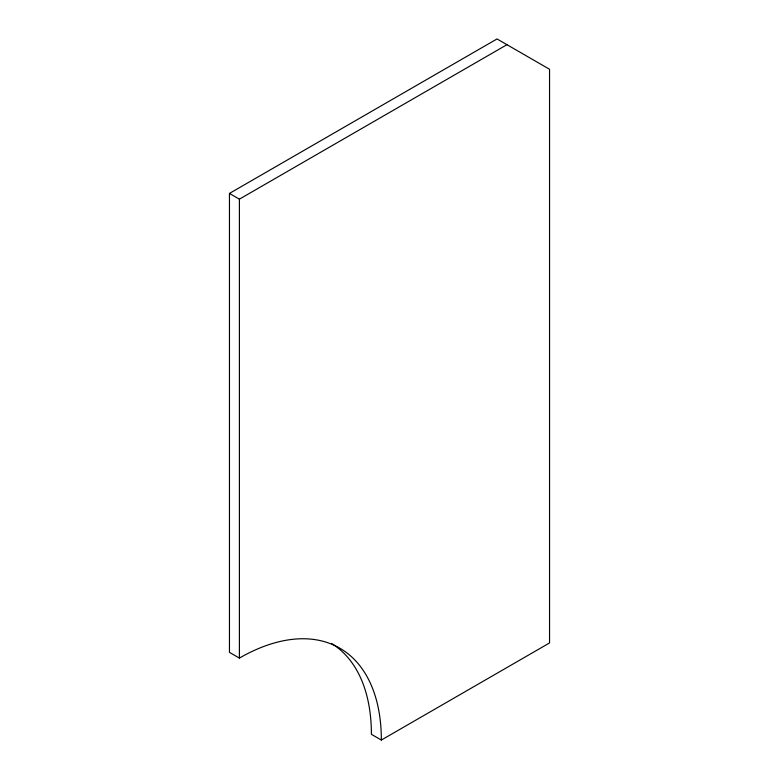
<?xml version="1.0" encoding="UTF-8"?>
<svg xmlns="http://www.w3.org/2000/svg" width="779" height="779" viewBox="0 0 779 779"><rect width="100%" height="100%" fill="white"/><g stroke="black" fill="none" stroke-linecap="round" stroke-linejoin="round"><path stroke-width="1.17" d="M381.34 740.05A200.739 115.896 -60 0 0 239.396 658.099L229.454 652.364L229.454 193.426L497.021 38.95L549.546 69.273L549.546 642.938L381.34 740.05L371.398 734.315A200.739 115.896 -60 0 0 331.825 643.62M229.454 193.426L239.396 199.161L506.963 44.685M239.396 199.161L239.396 658.099"/></g></svg>
